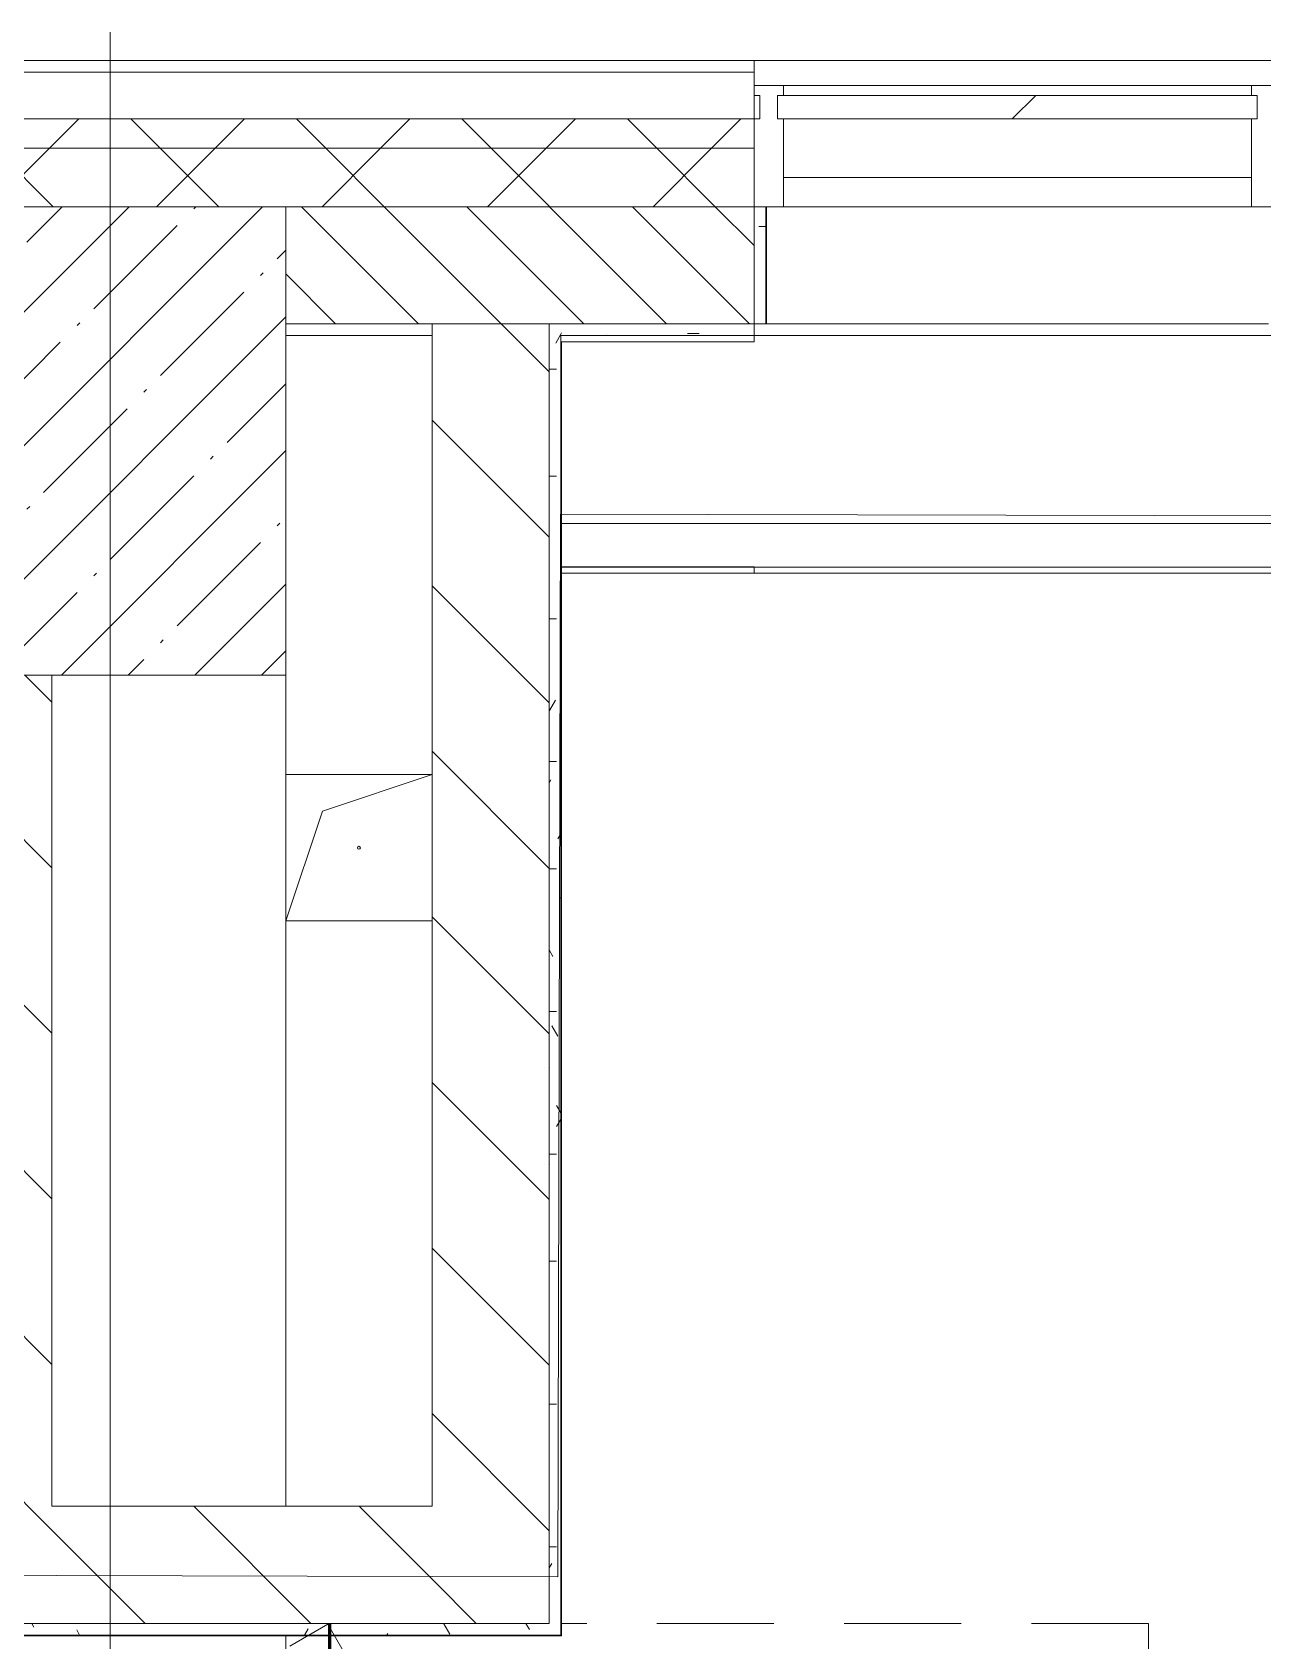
# Model space of a CAD drawing. Header units: millimetres. Extents: x -249154 to 415037, y -45458 to 354837.
# Drawn here: x 13941 to 16044, y 24514 to 27262 of the extents above; entities that cross this region are included whole.
import ezdxf

# ---------------------------------------------------------------- set-up
doc = ezdxf.new("R2010")
doc.units = ezdxf.units.MM
doc.linetypes.add('200_ШТРИХ__ш1_п0_6_', pattern=[320, 200, -120])
for name, color, linetype, lineweight in [('8.3) Зашивка для монтажа противпож шторы', 6, 'Continuous', 60), ('A-AREA-BNDY', 7, 'Continuous', 5), ('A-FLOR', 7, 'Continuous', 9), ('A-GENM', 7, 'Continuous', 9), ('A-GLAZ-CURT', 7, 'Continuous', 9), ('A-GLAZ-CURT-1', 7, 'Continuous', 5), ('A-GLAZ-CURT-2', 7, 'Continuous', 20), ('A-GLAZ-CWMG', 7, 'Continuous', 9), ('A-GLAZ-CWMG-1', 7, 'Continuous', 20), ('A-WALL', 7, 'Continuous', 5), ('I-WALL', 7, 'Continuous', 5), ('S-COLS', 7, 'Continuous', 9), ('S-COLS-1', 7, 'Continuous', 5), ('Оси', 7, 'Continuous', 9)]:
    doc.layers.add(name, color=color, linetype=linetype, lineweight=lineweight)
for name, color, linetype, lineweight, true_color in [('A-DOOR-1', 7, 'Continuous', 5, 0xc0c0c0), ('A-DOOR-3', 7, '200_ШТРИХ__ш1_п0_6_', 5, 0xc0c0c0), ('A-DOOR-FRAM-1', 7, 'Continuous', 5, 0xc0c0c0), ('A-WALL-1', 9, 'Continuous', 5, 0x808080), ('A-WALL-FNSH-1', 9, 'Continuous', 5, 0x808080)]:
    doc.layers.add(name, color=color, linetype=linetype, lineweight=lineweight, true_color=true_color)
pattern_1 = [(135, (64.7, -136.06), (-141.4214, -141.4214), [])]
pattern_2 = [(45, (64.7, -136.06), (-141.4214, 141.4214), []), (135, (64.7, -136.06), (-141.4214, -141.4214), [])]
pattern_3 = [(0, (64.7, -136.06), (243.84, 60.96), [20.117, -162.763, 20.117, -162.763, -975.36]), (0, (64.7, -136.06), (243.84, 60.96), [-365.76, 20.117, -345.643, 20.117, -162.763, -426.72]), (0, (64.7, -136.06), (243.84, 60.96), [-914.4, 20.117, -101.803, 20.117, -284.683]), (120, (156.14, -105.58), (-174.71291, 180.69163), [20.117, -162.763, 20.117, -162.763, -975.36]), (120, (156.14, -105.58), (-174.71291, 180.69163), [-365.76, 20.117, -345.643, 20.117, -162.763, -426.72]), (120, (156.14, -105.58), (-174.71291, 180.69163), [-914.4, 20.117, -101.803, 20.117, -284.683]), (240, (186.62, 16.34), (-69.12709, -241.65163), [20.117, -162.763, 20.117, -162.763, -975.36]), (240, (186.62, 16.34), (-69.12709, -241.65163), [-365.76, 20.117, -345.643, 20.117, -162.763, -426.72]), (240, (186.62, 16.34), (-69.12709, -241.65163), [-914.4, 20.117, -101.803, 20.117, -284.683])]

# ---------------------------------------------------------------- blocks, each defined once
blk = doc.blocks.new('BSC_Колонна _Прямоугольная - 600х800-24078684-Объем проектирования 1 этажа')
at = {"layer": 'S-COLS-1'}
h = blk.add_hatch(dxfattribs=at)
h.set_pattern_fill('FP_21', color=256, style=0, pattern_type=2)
h.set_pattern_definition([(45, (-14010, -26700), (-114.04925, 114.04925), []), (45, (-13895.95, -26700), (-114.04925, 114.04925), [201.613, -40.323, 6.706, -33.617])])
h.paths.add_polyline_path([(-272.1, -400), (300, -400), (300, 400), (-300, 400), (-300, -400)])
for p, q in [((300, 400), (-300, 400)), ((-300, 400), (-300, -400)), ((300, -400), (300, 400)), ((-300, -400), (300, -400))]:
    blk.add_line(p, q, dxfattribs=at)
blk = doc.blocks.new('DOR__перегородка__Прямоугольная - ТП-2_ Вн_ДПГ_9480х4200h_2-23998078-Объем проектирования 1 этажа')
at = {"layer": 'A-DOOR-3'}
for p, q in [((7032, 0), (9460, 0)), ((9480, -1474.2), (9480, -470)), ((9105.2, -1474.2), (9480, -1474.2))]:
    blk.add_line(p, q, dxfattribs=at)
at = {"layer": 'A-DOOR-FRAM-1'}
for p, q in [((9478.9, -71.7), (9441.4, -6.7)), ((8266.6, -771.8), (9478.9, -71.7))]:
    blk.add_line(p, q, dxfattribs=at)
blk = doc.blocks.new('Системная панель - Стекло - 40мм-V196-Объем проектирования 1 этажа')
at = {"layer": 'A-GLAZ-CURT-1'}
h = blk.add_hatch(dxfattribs=at)
h.set_pattern_fill('FP_185', color=256, style=0, pattern_type=2)
h.set_pattern_definition([(45, (-15760.26, -27090), (-565.685, 565.685), [400, -1200]), (45, (-16160.26, -27290), (-565.685, 565.685), [1200, -400]), (45, (-15360.26, -27490), (-565.685, 565.685), [400, -1200])])
h.paths.add_polyline_path([(-400, -40), (410, -40), (410, 0), (-410, 0), (-410, -40)])
at = {"layer": 'A-GLAZ-CURT-2'}
for p, q in [((410, 0), (-410, 0)), ((-410, 0), (-410, -40)), ((410, -40), (410, 0)), ((-410, -40), (410, -40))]:
    blk.add_line(p, q, dxfattribs=at)
blk = doc.blocks.new('Прямоугольный импост - Импост структурный с накладкой - 160мм Темный-33186088-Объем проектирования 1 этажа')
at = {"layer": 'A-GLAZ-CWMG'}
for p, q in [((17760.3, 27307), (16960.3, 27307)), ((17760.3, 27150), (16960.3, 27150))]:
    blk.add_line(p, q, dxfattribs=at)
blk = doc.blocks.new('Прямоугольный импост - Импост структурный с накладкой - 190мм-22856094-Объем проектирования 1 этажа')
at = {"layer": 'A-GLAZ-CWMG-1'}
for p, q in [((-50, 40), (-50, 190)), ((-50, 190), (0, 190)), ((0, 190), (0, 40)), ((-40, 40), (-50, 40)), ((-40, 0), (-40, 40)), ((-10, 40), (-10, 0)), ((0, 40), (-10, 40)), ((-50, -17), (-50, 0)), ((-50, 0), (-40, 0)), ((-10, 0), (0, 0)), ((0, 0), (0, -17)), ((0, -17), (-50, -17))]:
    blk.add_line(p, q, dxfattribs=at)
blk = doc.blocks.new('Прямоугольный импост - Импост структурный с накладкой - 190мм-22856098-Объем проектирования 1 этажа')
at = {"layer": 'A-GLAZ-CWMG-1'}
for p, q in [((0, 190), (-50, 190)), ((-50, 190), (-50, 40)), ((0, 40), (0, 190)), ((-50, 40), (-40, 40)), ((-40, 40), (-40, 0)), ((-10, 0), (-10, 40)), ((-10, 40), (0, 40)), ((-40, 0), (-50, 0)), ((-50, 0), (-50, -17)), ((0, 0), (-10, 0)), ((0, -17), (0, 0)), ((-50, -17), (0, -17))]:
    blk.add_line(p, q, dxfattribs=at)
blk = doc.blocks.new('GM_Отверстие прямоугольное _в плите_ - Отверстие-V210-Объем проектирования 1 этажа')
at = {"layer": 'A-GENM'}
for p, q in [((-125, -125), (-125, 125)), ((-125, 125), (125, 125)), ((125, 125), (-125, 125)), ((-125, 125), (-125, -125)), ((-62.5, 62.5), (125, 125)), ((-125, -125), (-62.5, 62.5)), ((125, -125), (-125, -125)), ((-125, -125), (125, -125))]:
    blk.add_line(p, q, dxfattribs=at)
for start, end in [(360, 180), (180, 360)]:
    blk.add_arc((0, 0), 2.5, start, end, dxfattribs=at)
blk = doc.blocks.new('Зашивка приборов отопления12 - Зашивка приборов отопления-33278990-Объем проектирования 1 этажа')
at = {"layer": 'A-WALL'}
for p, q in [((35540, 23400), (34640, 23400)), ((37340, 23400), (36440, 23400)), ((34309.7, 23079), (37609, 23079)), ((37609, 23079), (34309.7, 23079)), ((34309.7, 23004), (37609, 23004))]:
    blk.add_line(p, q, dxfattribs=at)

msp = doc.modelspace()

# ---------------------------------------------------------------- hatches: boundary and pattern name
at = {"layer": 'A-WALL'}
h = msp.add_hatch(dxfattribs=at)
h.set_pattern_fill('FP_24', color=256, style=0, pattern_type=2)
h.set_pattern_definition(pattern_2)
h.paths.add_polyline_path([(33782.4, 27063.9), (33824.7, 27063.9), (33824.7, 27113.9), (31974.7, 27113.9), (31974.7, 27063.9), (33774.7, 27063.9)])
h.paths.add_polyline_path([(30874.7, 27063.9), (30874.7, 27113.9), (21974.7, 27113.9), (21974.7, 27063.9), (30687.8, 27063.9)])
h.paths.add_polyline_path([(20274.7, 27063.9), (20274.7, 27113.9), (19675, 27113.9), (19675, 27063.9)])
h.paths.add_polyline_path([(18775, 27063.9), (18775, 27113.9), (17875, 27113.9), (17875, 27063.9), (18309.5, 27063.9)])
h.paths.add_polyline_path([(16246.4, 27063.9), (16975, 27063.9), (16975, 27113.9), (16075, 27113.9), (16075, 27063.9)])
h.paths.add_polyline_path([(13794.7, 27063.9), (15175, 27063.9), (15175, 27113.9), (13794.7, 27113.9)])
h = msp.add_hatch(dxfattribs=at)
h.set_pattern_fill('FP_24', color=256, style=0, pattern_type=2)
h.set_pattern_definition(pattern_2)
h.paths.add_polyline_path([(25874.7, 26963.9), (30842.7, 26965.9), (30842.7, 26973.9), (30874.7, 26973.9), (30874.7, 27063.9), (21974.7, 27063.9), (21974.7, 26963.9), (24498.7, 26963.9)])
h.paths.add_polyline_path([(18309.5, 26963.9), (18775, 26963.9), (18775, 27063.9), (17875, 27063.9), (17875, 26963.9), (18175, 26963.9)])
h.paths.add_polyline_path([(33074.7, 26963.9), (33774.7, 26963.9), (33774.7, 27063.9), (31974.7, 27063.9), (31974.7, 26973.9), (32006.7, 26973.9), (32006.7, 26965.9), (32750.9, 26963.9)])
h.paths.add_polyline_path([(16246.4, 26963.9), (16975, 26963.9), (16975, 27063.9), (16075, 27063.9), (16075, 26963.9)])
h.paths.add_polyline_path([(20274.7, 26963.9), (20274.7, 27063.9), (19675, 27063.9), (19675, 26963.9)])
h.paths.add_polyline_path([(14374.7, 26963.9), (15175, 26963.9), (15175, 27063.9), (13794.7, 27063.9), (13794.7, 26963.9), (14183.3, 26963.9)])
h = msp.add_hatch(dxfattribs=at)
h.set_pattern_fill('FP_2', color=256, style=0, pattern_type=2)
h.set_pattern_definition([(135, (64.7, -136.06), (-70.71068, -70.71068), [])])
h.paths.add_polyline_path([(16100, 26763.9), (16975, 26763.9), (16975, 26963.9), (16075, 26963.9), (16075, 26763.9)])
h.paths.add_polyline_path([(14374.7, 26763.9), (15175, 26763.9), (15175, 26963.9), (14374.7, 26963.9), (14374.7, 26859)])
h.paths.add_polyline_path([(20274.7, 26763.9), (20274.7, 26963.9), (19675, 26963.9), (19675, 26763.9), (19856.8, 26763.9)])
h.paths.add_polyline_path([(18175, 26763.9), (18175, 26963.9), (17875, 26963.9), (17875, 26763.9)])
at = {"layer": 'I-WALL'}
h = msp.add_hatch(dxfattribs=at)
h.set_pattern_fill('FP_191', color=256, style=0, pattern_type=2)
h.set_pattern_definition(pattern_3)
h.paths.add_polyline_path([(15175, 26763.9), (15195, 26765.3), (15195, 26963.9), (15175, 26963.9), (15175, 26886.2)])
h = msp.add_hatch(dxfattribs=at)
h.set_pattern_fill('FP_23', color=256, style=0, pattern_type=2)
h.set_pattern_definition(pattern_1)
h.paths.add_polyline_path([(14824.7, 24543.9), (14824.7, 26763.9), (14624.7, 26763.9), (14624.7, 24543.9)])
h = msp.add_hatch(dxfattribs=at)
h.set_pattern_fill('FP_191', color=256, style=0, pattern_type=2)
h.set_pattern_definition(pattern_3)
h.paths.add_polyline_path([(14824.7, 24543.9), (14844.7, 24543.9), (14844.7, 26763.9), (14824.7, 26763.9), (14824.7, 24743.9)])
h = msp.add_hatch(dxfattribs=at)
h.set_pattern_fill('FP_191', color=256, style=0, pattern_type=2)
h.set_pattern_definition(pattern_3)
h.paths.add_polyline_path([(18130.3, 26743.9), (18175, 26743.9), (18175, 26763.9), (17875, 26763.9), (17875, 26743.9)])
h.paths.add_polyline_path([(15032.7, 26743.9), (15175, 26743.9), (15175, 26763.9), (14844.7, 26763.9), (14844.9, 26743.9), (14871.7, 26743.9)])
h.paths.add_polyline_path([(16100, 26743.9), (16975, 26743.9), (16975, 26763.9), (16100, 26763.9)])
h = msp.add_hatch(dxfattribs=at)
h.set_pattern_fill('FP_23', color=256, style=0, pattern_type=2)
h.set_pattern_definition(pattern_1)
h.paths.add_polyline_path([(13775, 24543.9), (13975, 24543.9), (13975, 26163.9), (13775, 26163.9), (13775, 25296.2)])
h = msp.add_hatch(dxfattribs=at)
h.set_pattern_fill('FP_23', color=256, style=0, pattern_type=2)
h.set_pattern_definition(pattern_1)
h.paths.add_polyline_path([(14400.2, 24543.9), (14624.7, 24543.9), (14624.7, 24743.9), (13975, 24743.9), (13975, 24543.9), (14394.7, 24543.9)])
h = msp.add_hatch(dxfattribs=at)
h.set_pattern_fill('FP_191', color=256, style=0, pattern_type=2)
h.set_pattern_definition(pattern_3)
h.paths.add_polyline_path([(14844.7, 24523.9), (14844.7, 24543.9), (13774.7, 24543.7), (13775, 24523.9), (14413.6, 24523.9), (14446.4, 24542.9), (14457.3, 24523.9)])

# ---------------------------------------------------------------- linework, layer by layer
at = {"layer": '8.3) Зашивка для монтажа противпож шторы', "linetype": 'ByBlock', "ltscale": 0.5}
msp.add_lwpolyline([(14449.7, 15083.9), (14449.7, 24543.9)], dxfattribs=at)
at = {"layer": 'A-AREA-BNDY', "flags": 128}
msp.add_lwpolyline([(21942.9, 26797), (20284.9, 26800.9), (20284.1, 26428.1), (18804.3, 26431.6), (18803.8, 26224.4), (18141.8, 26226), (18142.3, 26431), (14844.1, 26438.7), (14839.8, 24623.7), (13768.8, 24626.2), (13763.1, 22199.2), (14394.1, 22197.7), (14392.6, 21534.7), (13761.6, 21536.2), (13754.3, 18457.2), (14385.3, 18455.8), (14383.8, 17786.8), (13752.8, 17788.2), (13746.7, 15198.2), (20267.7, 15182.9), (20260.4, 12072.9), (22598.4, 12067.5)], dxfattribs=at)
at = {"layer": 'A-FLOR'}
for p, q in [((14844.7, 24523.9), (14844.7, 26347.9)), ((14374.7, 24743.9), (14374.7, 26163.9)), ((9794.7, 24523.9), (14413.6, 24523.9)), ((14374.7, 24523.9), (14374.7, 22095.9)), ((14457.3, 24523.9), (14844.7, 24523.9))]:
    msp.add_line(p, q, dxfattribs=at)
at = {"layer": 'A-WALL'}
for p, q in [((15175, 27213.9), (16075, 27213.9)), ((13794.7, 27193.9), (15175, 27193.9)), ((13794.7, 27113.9), (15175, 27113.9)), ((13794.7, 27063.9), (15175, 27063.9)), ((14374.7, 26963.9), (15175, 26963.9)), ((15195, 26963.9), (14374.7, 26963.9)), ((16025, 26963.9), (15225, 26963.9)), ((15195, 26763.9), (14824.7, 26763.9)), ((14844.7, 26743.9), (15175, 26743.9)), ((14844.7, 26743.9), (14844.7, 26347.9)), ((14845.7, 26732.9), (14844.7, 26732.9))]:
    msp.add_line(p, q, dxfattribs=at)
at = {"layer": 'A-WALL-1'}
for p, q in [((15175, 26963.9), (15175, 27193.9)), ((15175, 26963.9), (15175, 26743.9)), ((15195, 26763.9), (15195, 26963.9)), ((14374.7, 26763.9), (14824.7, 26763.9)), ((14624.7, 26763.9), (14624.7, 24743.9)), ((14824.7, 24543.9), (14824.7, 26763.9)), ((13975, 24743.9), (13975, 26163.9)), ((14624.7, 24743.9), (13975, 24743.9)), ((14824.7, 24543.9), (13774.7, 24543.9))]:
    msp.add_line(p, q, dxfattribs=at)
at = {"layer": 'A-WALL-FNSH-1'}
for p, q in [((15175, 27213.9), (13774.7, 27213.9)), ((15175, 27193.9), (15175, 27213.9)), ((15196, 26963.9), (15195, 26963.9)), ((15196, 26763.9), (15196, 26963.9)), ((15175, 26732.9), (15175, 26743.9)), ((15195, 26763.9), (15196, 26763.9)), ((14845.7, 26732.9), (15175, 26732.9)), ((14845.7, 24522.9), (14845.7, 26732.9)), ((13753.7, 24522.9), (14845.7, 24522.9)), ((14457.3, 24523.9), (14413.6, 24523.9))]:
    msp.add_line(p, q, dxfattribs=at)
at = {"layer": 'I-WALL'}
for p, q in [((15225, 26963.9), (16025, 26963.9)), ((14624.7, 26743.9), (14374.7, 26743.9)), ((16075, 26743.9), (15175, 26743.9)), ((16075, 26743.9), (15175, 26743.9)), ((15196, 26763.9), (16054, 26763.9)), ((14845.7, 26348.9), (15175, 26348.9)), ((18144, 26337.9), (14845.7, 26337.9)), ((15175, 26348.9), (15175, 26337.9))]:
    msp.add_line(p, q, dxfattribs=at)
at = {"layer": 'Оси'}
msp.add_lwpolyline([(14074.7, -2042.3), (14074.7, 2957.7), (14074.7, 22262), (14074.7, 27262)], dxfattribs=at)

# ---------------------------------------------------------------- block references
at = {"layer": 'A-DOOR-1', "rotation": 90.00000000000044}
msp.add_blockref('DOR__перегородка__Прямоугольная - ТП-2_ Вн_ДПГ_9480х4200h_2-23998078-Объем проектирования 1 этажа', (14374.7, 15063.9), dxfattribs=at)
at = {"layer": 'A-GENM'}
msp.add_blockref('GM_Отверстие прямоугольное _в плите_ - Отверстие-V210-Объем проектирования 1 этажа', (14499.7, 25868.9), dxfattribs=at)
at = {"layer": 'A-GLAZ-CURT'}
msp.add_blockref('Системная панель - Стекло - 40мм-V196-Объем проектирования 1 этажа', (15625, 27153.9), dxfattribs=at)
at = {"layer": 'A-GLAZ-CWMG', "rotation": 180}
msp.add_blockref('Прямоугольный импост - Импост структурный с накладкой - 190мм-22856098-Объем проектирования 1 этажа', (15175, 27153.9), dxfattribs=at)
at = {"layer": 'A-GLAZ-CWMG'}
msp.add_blockref('Прямоугольный импост - Импост структурный с накладкой - 160мм Темный-33186088-Объем проектирования 1 этажа', (-1735.3, -136.1), dxfattribs=at)
at = {"layer": 'A-GLAZ-CWMG', "extrusion": (0, 0, -1), "rotation": 180}
msp.add_blockref('Прямоугольный импост - Импост структурный с накладкой - 190мм-22856094-Объем проектирования 1 этажа', (-16075, 27153.9), dxfattribs=at)
at = {"layer": 'A-WALL'}
msp.add_blockref('Зашивка приборов отопления12 - Зашивка приборов отопления-33278990-Объем проектирования 1 этажа', (-19465, 3343.9), dxfattribs=at)
at = {"layer": 'S-COLS'}
msp.add_blockref('BSC_Колонна _Прямоугольная - 600х800-24078684-Объем проектирования 1 этажа', (14074.7, 26563.9), dxfattribs=at)

doc.saveas('drawing.dxf')
